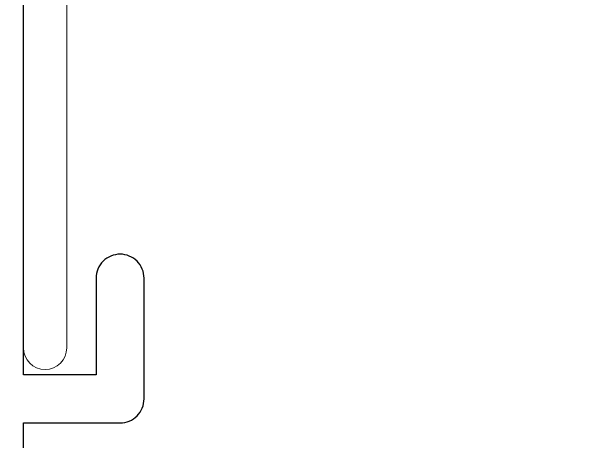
# Model space of a CAD drawing. Extents: x -138 to 168, y -127 to 80.
# Drawn here: x 11.266 to 12.03, y 47.287 to 47.842 of the extents above; entities that cross this region are included whole.
import ezdxf

# ---------------------------------------------------------------- set-up
doc = ezdxf.new("R2010")
doc.units = 0
doc.header["$MEASUREMENT"] = 0
doc.layers.get('0').update_dxf_attribs({"linetype": 'CONTINUOUS'})
doc.layers.add('ALUM-RED', color=1, linetype='CONTINUOUS', lineweight=9)
doc.layers.add('FRAME', color=1, linetype='CONTINUOUS')

# ---------------------------------------------------------------- blocks, each defined once
blk = doc.blocks.new('3809 BLOCK FRAME')
blk.add_lwpolyline([(-1.344, 0.439), (-1.344, 0.439), (-1.359, 0.454), (-1.612, 0.454), (-1.612, 0.579, 0.414214), (-1.643, 0.61), (-1.799, 0.61, 0.414214), (-1.83, 0.579, 0.414214), (-1.799, 0.548), (-1.674, 0.548), (-1.674, 0.454), (-4.425, 0.454)], format="xyb")

msp = doc.modelspace()

# ---------------------------------------------------------------- linework, layer by layer
at = {"layer": 'ALUM-RED'}
msp.add_lwpolyline([(12.18936, 48.4191), (12.01936, 48.4191, 0.975), (12.0181, 48.36913, -0.975), (12.01683, 48.3191), (11.91089, 48.3191, -0.975), (11.90963, 48.36913, 0.975), (11.90836, 48.4191), (11.73836, 48.4191, 0.975), (11.7371, 48.36913, -0.975), (11.73583, 48.3191), (11.68236, 48.3191, -0.414214), (11.65136, 48.3501), (11.65136, 48.3881, 0.414214), (11.62036, 48.4191), (11.36836, 48.4191, 0.414214), (11.33736, 48.3881), (11.33736, 47.4081, -1), (11.28136, 47.4081), (11.28136, 48.4441, -0.414214), (11.31236, 48.4751)], format="xyb", dxfattribs=at)

# ---------------------------------------------------------------- block references
at = {"layer": 'FRAME', "rotation": 269.9999999999998}
msp.add_blockref('3809 BLOCK FRAME', (10.82736, 45.6991), dxfattribs=at)

doc.saveas('drawing.dxf')
